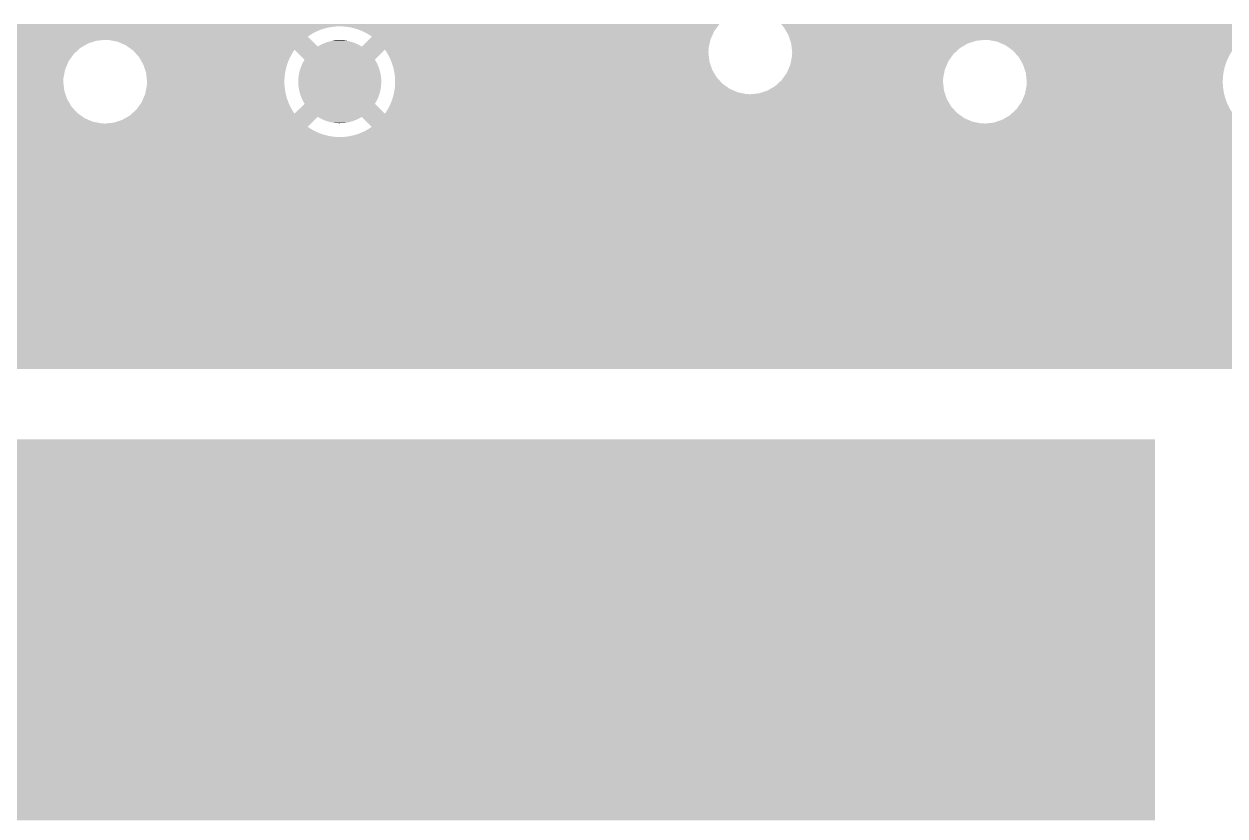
# Model space of a CAD drawing. Extents: x 295 to 953, y 10 to 290.
# Drawn here: x 631.33 to 661.24, y 239.35 to 259.08 of the extents above; entities that cross this region are included whole.
import ezdxf

# ---------------------------------------------------------------- set-up
doc = ezdxf.new("R2010")
doc.units = 0
doc.header["$LTSCALE"] = 5
doc.header["$MEASUREMENT"] = 0
doc.layers.add('PWR', color=7, linetype='CONTINUOUS')

msp = doc.modelspace()

# ---------------------------------------------------------------- linework, layer by layer
at = {"layer": 'PWR'}
for points in [[(585.191, 259.078), (585.191, 259.079), (648.648, 259.078), (648.648, 259.079)], [(585.239, 259.02), (585.191, 259.078), (648.605, 259.02), (648.648, 259.078)], [(617.333, 259.019), (617.253, 259.02), (639.151, 259.019), (639.16, 259.02)], [(617.391, 259.016), (617.333, 259.019), (639.08, 259.016), (639.151, 259.019)], [(617.413, 259.014), (617.391, 259.016), (639.067, 259.014), (639.08, 259.016)], [(617.474, 259.007), (617.413, 259.014), (639, 259.007), (639.067, 259.014)], [(617.493, 259.004), (617.474, 259.007), (638.987, 259.004), (639, 259.007)], [(617.554, 258.993), (617.493, 259.004), (638.921, 258.993), (638.987, 259.004)], [(639.241, 259.019), (639.16, 259.02), (648.605, 259.019), (648.605, 259.02)], [(639.321, 259.014), (639.241, 259.019), (648.601, 259.014), (648.605, 259.019)], [(639.4, 259.004), (639.321, 259.014), (648.594, 259.004), (648.601, 259.014)], [(639.479, 258.99), (639.4, 259.004), (648.583, 258.99), (648.594, 259.004)], [(650.183, 259.078), (650.184, 259.079), (680.779, 259.078), (680.779, 259.079)], [(650.231, 259.02), (650.183, 259.078), (680.736, 259.02), (680.779, 259.078)], [(650.234, 259.016), (650.231, 259.02), (662.448, 259.016), (662.528, 259.02)], [(650.242, 259.007), (650.234, 259.016), (662.368, 259.007), (662.448, 259.016)], [(650.253, 258.993), (650.242, 259.007), (662.289, 258.993), (662.368, 259.007)], [(617.572, 258.99), (617.554, 258.993), (638.907, 258.99), (638.921, 258.993)], [(617.633, 258.975), (617.572, 258.99), (638.843, 258.975), (638.907, 258.99)], [(617.65, 258.971), (617.633, 258.975), (638.829, 258.971), (638.843, 258.975)], [(617.71, 258.953), (617.65, 258.971), (638.766, 258.953), (638.829, 258.971)], [(617.727, 258.948), (617.71, 258.953), (638.752, 258.948), (638.766, 258.953)], [(617.786, 258.926), (617.727, 258.948), (638.69, 258.926), (638.752, 258.948)], [(617.802, 258.92), (617.786, 258.926), (638.676, 258.92), (638.69, 258.926)], [(617.86, 258.894), (617.802, 258.92), (638.617, 258.894), (638.676, 258.92)], [(617.875, 258.887), (617.86, 258.894), (638.603, 258.887), (638.617, 258.894)], [(617.932, 258.859), (617.875, 258.887), (638.545, 258.859), (638.603, 258.887)], [(617.947, 258.851), (617.932, 258.859), (638.531, 258.851), (638.545, 258.859)], [(618.001, 258.819), (617.947, 258.851), (638.475, 258.819), (638.531, 258.851)], [(618.016, 258.81), (618.001, 258.819), (638.462, 258.81), (638.475, 258.819)], [(618.001, 258.684), (618.083, 258.766), (638.476, 258.684), (638.394, 258.766)], [(618.069, 258.775), (618.016, 258.81), (638.408, 258.775), (638.462, 258.81)], [(618.083, 258.766), (618.069, 258.775), (638.394, 258.766), (638.408, 258.775)], [(639.557, 258.971), (639.479, 258.99), (648.569, 258.971), (648.583, 258.99)], [(639.634, 258.948), (639.557, 258.971), (648.552, 258.948), (648.569, 258.971)], [(639.709, 258.92), (639.634, 258.948), (648.531, 258.92), (648.552, 258.948)], [(639.752, 258.901), (639.709, 258.92), (648.517, 258.901), (648.531, 258.92)], [(639.742, 258.517), (639.924, 258.7), (648.386, 258.517), (648.426, 258.7)], [(639.783, 258.887), (639.752, 258.901), (648.511, 258.887), (648.517, 258.901)], [(639.854, 258.851), (639.783, 258.887), (648.495, 258.851), (648.511, 258.887)], [(639.924, 258.81), (639.854, 258.851), (648.476, 258.81), (648.495, 258.851)], [(639.99, 258.766), (639.924, 258.81), (648.456, 258.766), (648.476, 258.81)], [(639.924, 258.7), (639.99, 258.766), (648.426, 258.7), (648.456, 258.766)], [(650.255, 258.991), (650.253, 258.993), (662.278, 258.991), (662.289, 258.993)], [(650.264, 258.975), (650.255, 258.991), (662.211, 258.975), (662.278, 258.991)], [(650.277, 258.953), (650.264, 258.975), (662.134, 258.953), (662.211, 258.975)], [(650.293, 258.926), (650.277, 258.953), (662.058, 258.926), (662.134, 258.953)], [(650.312, 258.894), (650.293, 258.926), (661.985, 258.894), (662.058, 258.926)], [(650.332, 258.859), (650.312, 258.894), (661.913, 258.859), (661.985, 258.894)], [(650.356, 258.819), (650.332, 258.859), (661.843, 258.819), (661.913, 258.859)], [(650.366, 258.8), (650.356, 258.819), (661.814, 258.8), (661.843, 258.819)], [(650.375, 258.775), (650.366, 258.8), (661.776, 258.775), (661.814, 258.8)], [(650.378, 258.766), (650.375, 258.775), (661.762, 258.766), (661.776, 258.775)], [(650.405, 258.684), (650.378, 258.766), (661.844, 258.684), (661.762, 258.766)], [(627.6, 258.68), (627.508, 258.684), (633.312, 258.68), (633.35, 258.684)], [(627.698, 258.661), (627.6, 258.68), (633.131, 258.661), (633.312, 258.68)], [(627.816, 258.638), (627.698, 258.661), (633.06, 258.638), (633.131, 258.661)], [(627.923, 258.592), (627.816, 258.638), (632.922, 258.592), (633.06, 258.638)], [(628.019, 258.551), (627.923, 258.592), (632.851, 258.551), (632.922, 258.592)], [(628.117, 258.481), (628.019, 258.551), (632.731, 258.481), (632.851, 258.551)], [(628.199, 258.423), (628.117, 258.481), (632.668, 258.423), (632.731, 258.481)], [(628.282, 258.332), (628.199, 258.423), (632.569, 258.332), (632.668, 258.423)], [(633.442, 258.68), (633.35, 258.684), (638.48, 258.68), (638.476, 258.684)], [(633.658, 258.638), (633.442, 258.68), (638.522, 258.638), (638.48, 258.68)], [(633.861, 258.551), (633.658, 258.638), (638.609, 258.551), (638.522, 258.638)], [(633.908, 258.517), (633.861, 258.551), (638.643, 258.517), (638.609, 258.551)], [(633.954, 258.485), (633.908, 258.517), (648.379, 258.485), (648.386, 258.517)], [(634.018, 258.439), (633.954, 258.485), (648.377, 258.439), (648.379, 258.485)], [(634.041, 258.423), (634.018, 258.439), (638.057, 258.423), (638.068, 258.439)], [(634.087, 258.373), (634.041, 258.423), (638.023, 258.373), (638.057, 258.423)], [(638.316, 258.191), (638.068, 258.439), (640.068, 258.191), (640.317, 258.439)], [(638.643, 258.517), (638.683, 258.541), (639.742, 258.517), (639.701, 258.541)], [(638.683, 258.541), (638.704, 258.552), (639.701, 258.541), (639.682, 258.552)], [(638.704, 258.552), (638.744, 258.573), (639.682, 258.552), (639.639, 258.573)], [(638.744, 258.573), (638.766, 258.583), (639.639, 258.573), (639.619, 258.583)], [(638.766, 258.583), (638.808, 258.601), (639.619, 258.583), (639.575, 258.601)], [(638.808, 258.601), (638.831, 258.61), (639.575, 258.601), (639.555, 258.61)], [(638.831, 258.61), (638.873, 258.625), (639.555, 258.61), (639.51, 258.625)], [(638.873, 258.625), (638.897, 258.632), (639.51, 258.625), (639.489, 258.632)], [(638.897, 258.632), (638.94, 258.644), (639.489, 258.632), (639.443, 258.644)], [(638.94, 258.644), (638.965, 258.65), (639.443, 258.644), (639.422, 258.65)], [(638.965, 258.65), (639.008, 258.659), (639.422, 258.65), (639.374, 258.659)], [(639.008, 258.659), (639.034, 258.663), (639.374, 258.659), (639.354, 258.663)], [(639.034, 258.663), (639.077, 258.669), (639.354, 258.663), (639.304, 258.669)], [(639.077, 258.669), (639.106, 258.671), (639.304, 258.669), (639.285, 258.671)], [(639.106, 258.671), (639.146, 258.674), (639.285, 258.671), (639.229, 258.674)], [(639.146, 258.674), (639.216, 258.675), (639.229, 258.674), (639.216, 258.675)], [(640.344, 258.4), (640.317, 258.439), (648.375, 258.4), (648.377, 258.439)], [(640.361, 258.372), (640.344, 258.4), (648.373, 258.372), (648.375, 258.4)], [(650.412, 258.661), (650.405, 258.684), (655.039, 258.661), (655.258, 258.684)], [(650.435, 258.592), (650.412, 258.661), (654.829, 258.592), (655.039, 258.661)], [(650.435, 258.591), (650.435, 258.592), (654.827, 258.591), (654.829, 258.592)], [(650.447, 258.481), (650.435, 258.591), (654.639, 258.481), (654.827, 258.591)], [(650.459, 258.372), (650.447, 258.481), (654.52, 258.372), (654.639, 258.481)], [(655.35, 258.68), (655.258, 258.684), (661.848, 258.68), (661.844, 258.684)], [(655.566, 258.638), (655.35, 258.68), (661.89, 258.638), (661.848, 258.68)], [(655.768, 258.551), (655.566, 258.638), (661.977, 258.551), (661.89, 258.638)], [(655.815, 258.517), (655.768, 258.551), (662.011, 258.517), (661.977, 258.551)], [(655.845, 258.497), (655.815, 258.517), (673.174, 258.497), (673.233, 258.517)], [(655.882, 258.47), (655.845, 258.497), (673.114, 258.47), (673.174, 258.497)], [(655.925, 258.44), (655.882, 258.47), (673.056, 258.44), (673.114, 258.47)], [(655.925, 258.439), (655.925, 258.44), (673.056, 258.439), (673.056, 258.44)], [(655.948, 258.423), (655.925, 258.439), (661.425, 258.423), (661.436, 258.439)], [(655.994, 258.373), (655.948, 258.423), (661.391, 258.373), (661.425, 258.423)], [(628.348, 258.26), (628.282, 258.332), (632.518, 258.26), (632.569, 258.332)], [(628.411, 258.152), (628.348, 258.26), (632.441, 258.152), (632.518, 258.26)], [(628.459, 258.07), (628.411, 258.152), (632.406, 258.07), (632.441, 258.152)], [(634.15, 258.303), (634.087, 258.373), (637.983, 258.303), (638.023, 258.373)], [(634.19, 258.26), (634.15, 258.303), (637.961, 258.26), (637.983, 258.303)], [(634.206, 258.232), (634.19, 258.26), (637.946, 258.232), (637.961, 258.26)], [(634.249, 258.158), (634.206, 258.232), (637.914, 258.158), (637.946, 258.232)], [(634.293, 258.083), (634.249, 258.158), (637.886, 258.083), (637.914, 258.158)], [(638.251, 258.069), (638.271, 258.11), (640.133, 258.069), (640.114, 258.11)], [(638.271, 258.11), (638.281, 258.131), (640.114, 258.11), (640.103, 258.131)], [(638.281, 258.131), (638.305, 258.171), (640.103, 258.131), (640.08, 258.171)], [(638.305, 258.171), (638.316, 258.191), (640.08, 258.171), (640.068, 258.191)], [(640.386, 258.331), (640.361, 258.372), (648.377, 258.331), (648.373, 258.372)], [(640.424, 258.261), (640.386, 258.331), (648.385, 258.261), (648.377, 258.331)], [(640.458, 258.188), (640.424, 258.261), (648.393, 258.188), (648.385, 258.261)], [(640.472, 258.153), (640.458, 258.188), (648.396, 258.153), (648.393, 258.188)], [(640.488, 258.113), (640.472, 258.153), (648.409, 258.113), (648.396, 258.153)], [(640.513, 258.037), (640.488, 258.113), (648.434, 258.037), (648.409, 258.113)], [(650.412, 258.064), (650.429, 258.152), (654.311, 258.064), (654.349, 258.152)], [(650.429, 258.152), (650.455, 258.28), (654.349, 258.152), (654.439, 258.28)], [(650.455, 258.28), (650.457, 258.332), (654.439, 258.28), (654.476, 258.332)], [(650.457, 258.332), (650.459, 258.372), (654.476, 258.332), (654.52, 258.372)], [(656.058, 258.303), (655.994, 258.373), (661.351, 258.303), (661.391, 258.373)], [(656.097, 258.26), (656.058, 258.303), (661.329, 258.26), (661.351, 258.303)], [(656.114, 258.232), (656.097, 258.26), (661.314, 258.232), (661.329, 258.26)], [(656.157, 258.158), (656.114, 258.232), (661.282, 258.158), (661.314, 258.232)], [(656.201, 258.083), (656.157, 258.158), (661.254, 258.083), (661.282, 258.158)], [(628.499, 257.95), (628.459, 258.07), (632.354, 257.95), (632.406, 258.07)], [(628.528, 257.861), (628.499, 257.95), (632.337, 257.861), (632.354, 257.95)], [(628.541, 257.733), (628.528, 257.861), (632.312, 257.733), (632.337, 257.861)], [(634.301, 258.07), (634.293, 258.083), (637.882, 258.07), (637.886, 258.083)], [(634.322, 258.006), (634.301, 258.07), (637.863, 258.006), (637.882, 258.07)], [(634.348, 257.928), (634.322, 258.006), (637.844, 257.928), (637.863, 258.006)], [(634.37, 257.861), (634.348, 257.928), (637.831, 257.861), (637.844, 257.928)], [(634.371, 257.85), (634.37, 257.861), (637.829, 257.85), (637.831, 257.861)], [(634.379, 257.77), (634.371, 257.85), (637.82, 257.77), (637.829, 257.85)], [(638.168, 257.78), (638.171, 257.803), (640.217, 257.78), (640.213, 257.803)], [(638.171, 257.803), (638.18, 257.849), (640.213, 257.803), (640.205, 257.849)], [(638.18, 257.849), (638.184, 257.871), (640.205, 257.849), (640.2, 257.871)], [(638.184, 257.871), (638.196, 257.916), (640.2, 257.871), (640.189, 257.916)], [(638.196, 257.916), (638.202, 257.939), (640.189, 257.916), (640.182, 257.939)], [(638.202, 257.939), (638.217, 257.983), (640.182, 257.939), (640.168, 257.983)], [(638.217, 257.983), (638.224, 258.004), (640.168, 257.983), (640.16, 258.004)], [(638.224, 258.004), (638.242, 258.047), (640.16, 258.004), (640.143, 258.047)], [(638.242, 258.047), (638.251, 258.069), (640.143, 258.047), (640.133, 258.069)], [(640.534, 257.96), (640.513, 258.037), (648.46, 257.96), (648.434, 258.037)], [(640.537, 257.943), (640.534, 257.96), (648.465, 257.943), (648.46, 257.96)], [(640.55, 257.881), (640.537, 257.943), (648.501, 257.881), (648.465, 257.943)], [(640.562, 257.802), (640.55, 257.881), (648.548, 257.802), (648.501, 257.881)], [(640.566, 257.753), (640.562, 257.802), (648.577, 257.753), (648.548, 257.802)], [(650.234, 257.733), (650.325, 257.861), (654.219, 257.733), (654.244, 257.861)], [(650.325, 257.861), (650.363, 257.95), (654.244, 257.861), (654.262, 257.95)], [(650.363, 257.95), (650.412, 258.064), (654.262, 257.95), (654.311, 258.064)], [(656.208, 258.07), (656.201, 258.083), (661.25, 258.07), (661.254, 258.083)], [(656.229, 258.006), (656.208, 258.07), (661.231, 258.006), (661.25, 258.07)], [(656.255, 257.928), (656.229, 258.006), (661.212, 257.928), (661.231, 258.006)], [(656.277, 257.861), (656.255, 257.928), (661.199, 257.861), (661.212, 257.928)], [(656.278, 257.85), (656.277, 257.861), (661.197, 257.85), (661.199, 257.861)], [(656.287, 257.77), (656.278, 257.85), (661.188, 257.77), (661.197, 257.85)], [(628.522, 257.422), (628.547, 257.55), (632.331, 257.422), (632.317, 257.55)], [(628.551, 257.641), (628.541, 257.733), (632.308, 257.641), (632.312, 257.733)], [(628.547, 257.55), (628.551, 257.641), (632.317, 257.55), (632.308, 257.641)], [(634.369, 257.45), (634.385, 257.529), (637.827, 257.45), (637.818, 257.529)], [(634.388, 257.69), (634.379, 257.77), (637.814, 257.69), (637.82, 257.77)], [(634.385, 257.529), (634.389, 257.55), (637.818, 257.529), (637.817, 257.55)], [(634.393, 257.641), (634.388, 257.69), (637.814, 257.641), (637.814, 257.69)], [(634.389, 257.55), (634.392, 257.609), (637.817, 257.55), (637.814, 257.609)], [(634.392, 257.609), (634.393, 257.641), (637.814, 257.609), (637.814, 257.641)], [(638.158, 257.641), (638.159, 257.665), (640.226, 257.641), (640.226, 257.665)], [(638.159, 257.618), (638.158, 257.641), (640.226, 257.618), (640.226, 257.641)], [(638.159, 257.665), (638.161, 257.711), (640.226, 257.665), (640.224, 257.711)], [(638.161, 257.572), (638.159, 257.618), (640.223, 257.572), (640.226, 257.618)], [(638.161, 257.711), (638.162, 257.734), (640.224, 257.711), (640.222, 257.734)], [(638.163, 257.549), (638.161, 257.572), (640.222, 257.549), (640.223, 257.572)], [(638.162, 257.734), (638.168, 257.78), (640.222, 257.734), (640.217, 257.78)], [(638.168, 257.503), (638.163, 257.549), (640.216, 257.503), (640.222, 257.549)], [(638.172, 257.48), (638.168, 257.503), (640.214, 257.48), (640.216, 257.503)], [(640.559, 257.463), (640.565, 257.513), (648.905, 257.463), (648.834, 257.513)], [(640.565, 257.513), (640.57, 257.59), (648.834, 257.513), (648.725, 257.59)], [(640.569, 257.722), (640.566, 257.753), (648.605, 257.722), (648.577, 257.753)], [(640.571, 257.641), (640.569, 257.722), (648.678, 257.641), (648.605, 257.722)], [(640.57, 257.593), (640.571, 257.641), (648.723, 257.593), (648.678, 257.641)], [(640.57, 257.59), (640.57, 257.593), (648.725, 257.59), (648.723, 257.593)], [(649.846, 257.422), (650.035, 257.532), (654.238, 257.422), (654.227, 257.532)], [(650.035, 257.532), (650.154, 257.641), (654.227, 257.532), (654.215, 257.641)], [(650.154, 257.641), (650.197, 257.681), (654.215, 257.641), (654.217, 257.681)], [(650.197, 257.681), (650.234, 257.733), (654.217, 257.681), (654.219, 257.733)], [(656.277, 257.45), (656.293, 257.529), (661.195, 257.45), (661.186, 257.529)], [(656.295, 257.69), (656.287, 257.77), (661.182, 257.69), (661.188, 257.77)], [(656.293, 257.529), (656.297, 257.55), (661.186, 257.529), (661.185, 257.55)], [(656.301, 257.641), (656.295, 257.69), (661.182, 257.641), (661.182, 257.69)], [(656.297, 257.55), (656.299, 257.609), (661.185, 257.55), (661.182, 257.609)], [(656.299, 257.609), (656.301, 257.641), (661.182, 257.609), (661.182, 257.641)], [(628.417, 257.131), (628.453, 257.213), (632.448, 257.131), (632.4, 257.213)], [(628.453, 257.213), (628.505, 257.333), (632.4, 257.213), (632.36, 257.333)], [(628.505, 257.333), (628.522, 257.422), (632.36, 257.333), (632.331, 257.422)], [(634.263, 257.14), (634.296, 257.215), (637.908, 257.14), (637.881, 257.215)], [(634.296, 257.215), (634.329, 257.292), (637.881, 257.215), (637.859, 257.292)], [(634.329, 257.292), (634.347, 257.333), (637.859, 257.292), (637.849, 257.333)], [(634.347, 257.333), (634.354, 257.37), (637.849, 257.333), (637.841, 257.37)], [(634.354, 257.37), (634.369, 257.45), (637.841, 257.37), (637.827, 257.45)], [(638.179, 257.434), (638.172, 257.48), (640.205, 257.434), (640.214, 257.48)], [(638.185, 257.412), (638.179, 257.434), (640.2, 257.412), (640.205, 257.434)], [(638.195, 257.367), (638.185, 257.412), (640.189, 257.367), (640.2, 257.412)], [(638.202, 257.344), (638.195, 257.367), (640.183, 257.344), (640.189, 257.367)], [(638.216, 257.3), (638.202, 257.344), (640.168, 257.3), (640.183, 257.344)], [(638.225, 257.279), (638.216, 257.3), (640.161, 257.279), (640.168, 257.3)], [(638.241, 257.236), (638.225, 257.279), (640.143, 257.236), (640.161, 257.279)], [(638.251, 257.214), (638.241, 257.236), (640.134, 257.214), (640.143, 257.236)], [(638.271, 257.173), (638.251, 257.214), (640.113, 257.173), (640.134, 257.214)], [(640.498, 257.2), (640.502, 257.213), (654.315, 257.2), (654.307, 257.213)], [(640.502, 257.213), (640.522, 257.277), (654.307, 257.213), (654.286, 257.277)], [(640.522, 257.277), (640.535, 257.329), (654.286, 257.277), (654.269, 257.329)], [(640.535, 257.329), (640.536, 257.333), (649.416, 257.329), (649.324, 257.333)], [(640.536, 257.333), (640.541, 257.355), (649.324, 257.333), (649.214, 257.355)], [(640.541, 257.355), (640.545, 257.376), (649.214, 257.355), (649.108, 257.376)], [(640.545, 257.376), (640.555, 257.433), (649.108, 257.376), (648.973, 257.433)], [(640.555, 257.433), (640.559, 257.463), (648.973, 257.433), (648.905, 257.463)], [(649.416, 257.329), (649.635, 257.352), (654.269, 257.329), (654.261, 257.352)], [(649.635, 257.352), (649.844, 257.421), (654.261, 257.352), (654.239, 257.421)], [(649.844, 257.421), (649.846, 257.422), (654.239, 257.421), (654.238, 257.422)], [(656.171, 257.14), (656.203, 257.215), (661.276, 257.14), (661.249, 257.215)], [(656.203, 257.215), (656.236, 257.292), (661.249, 257.215), (661.227, 257.292)], [(656.236, 257.292), (656.254, 257.333), (661.227, 257.292), (661.217, 257.333)], [(656.254, 257.333), (656.261, 257.37), (661.217, 257.333), (661.209, 257.37)], [(656.261, 257.37), (656.277, 257.45), (661.209, 257.37), (661.195, 257.45)], [(628.19, 256.86), (628.29, 256.951), (632.66, 256.86), (632.576, 256.951)], [(628.29, 256.951), (628.341, 257.023), (632.576, 256.951), (632.511, 257.023)], [(628.341, 257.023), (628.417, 257.131), (632.511, 257.023), (632.448, 257.131)], [(634.029, 256.857), (634.102, 256.924), (638.059, 256.857), (638.015, 256.924)], [(634.102, 256.924), (634.132, 256.951), (638.015, 256.924), (638, 256.951)], [(634.132, 256.951), (634.162, 256.994), (638, 256.951), (637.975, 256.994)], [(634.162, 256.994), (634.213, 257.066), (637.975, 256.994), (637.94, 257.066)], [(634.213, 257.066), (634.259, 257.131), (637.94, 257.066), (637.912, 257.131)], [(634.259, 257.131), (634.263, 257.14), (637.912, 257.131), (637.908, 257.14)], [(638.068, 256.844), (638.316, 257.092), (640.317, 256.844), (640.068, 257.092)], [(638.282, 257.152), (638.271, 257.173), (640.103, 257.152), (640.113, 257.173)], [(638.304, 257.112), (638.282, 257.152), (640.08, 257.112), (640.103, 257.152)], [(638.316, 257.092), (638.304, 257.112), (640.068, 257.092), (640.08, 257.112)], [(640.328, 256.86), (640.361, 256.91), (654.567, 256.86), (654.521, 256.91)], [(640.361, 256.91), (640.402, 256.98), (654.521, 256.91), (654.458, 256.98)], [(640.402, 256.98), (640.424, 257.023), (654.458, 256.98), (654.419, 257.023)], [(640.424, 257.023), (640.438, 257.051), (654.419, 257.023), (654.402, 257.051)], [(640.438, 257.051), (640.47, 257.125), (654.402, 257.051), (654.359, 257.125)], [(640.47, 257.125), (640.498, 257.2), (654.359, 257.125), (654.315, 257.2)], [(655.936, 256.857), (656.01, 256.924), (661.427, 256.857), (661.383, 256.924)], [(656.01, 256.924), (656.039, 256.951), (661.383, 256.924), (661.368, 256.951)], [(656.039, 256.951), (656.07, 256.994), (661.368, 256.951), (661.343, 256.994)], [(656.07, 256.994), (656.121, 257.066), (661.343, 256.994), (661.308, 257.066)], [(656.121, 257.066), (656.167, 257.131), (661.308, 257.066), (661.28, 257.131)], [(656.167, 257.131), (656.171, 257.14), (661.28, 257.131), (661.276, 257.14)], [(627.546, 256.603), (627.728, 256.622), (633.258, 256.603), (633.161, 256.622)], [(627.728, 256.622), (627.798, 256.645), (633.161, 256.622), (633.042, 256.645)], [(627.798, 256.645), (627.937, 256.691), (633.042, 256.645), (632.936, 256.691)], [(627.937, 256.691), (628.008, 256.732), (632.936, 256.691), (632.84, 256.732)], [(628.008, 256.732), (628.127, 256.802), (632.84, 256.732), (632.741, 256.802)], [(628.127, 256.802), (628.19, 256.86), (632.741, 256.802), (632.66, 256.86)], [(633.35, 256.599), (633.57, 256.622), (638.476, 256.599), (638.499, 256.622)], [(633.57, 256.622), (633.779, 256.691), (638.499, 256.622), (638.568, 256.691)], [(633.779, 256.691), (633.907, 256.766), (638.568, 256.691), (638.643, 256.766)], [(633.907, 256.766), (633.969, 256.802), (654.7, 256.766), (654.649, 256.802)], [(633.969, 256.802), (634.014, 256.844), (654.649, 256.802), (654.591, 256.844)], [(634.014, 256.844), (634.029, 256.857), (638.068, 256.844), (638.059, 256.857)], [(638.684, 256.742), (638.643, 256.766), (639.702, 256.742), (639.742, 256.766)], [(638.703, 256.731), (638.684, 256.742), (639.681, 256.731), (639.702, 256.742)], [(638.745, 256.71), (638.703, 256.731), (639.64, 256.71), (639.681, 256.731)], [(638.765, 256.7), (638.745, 256.71), (639.618, 256.7), (639.64, 256.71)], [(638.809, 256.682), (638.765, 256.7), (639.577, 256.682), (639.618, 256.7)], [(638.829, 256.673), (638.809, 256.682), (639.554, 256.673), (639.577, 256.682)], [(638.875, 256.658), (638.829, 256.673), (639.511, 256.658), (639.554, 256.673)], [(638.895, 256.651), (638.875, 256.658), (639.488, 256.651), (639.511, 256.658)], [(638.942, 256.639), (638.895, 256.651), (639.445, 256.639), (639.488, 256.651)], [(638.962, 256.633), (638.942, 256.639), (639.42, 256.633), (639.445, 256.639)], [(639.011, 256.624), (638.962, 256.633), (639.377, 256.624), (639.42, 256.633)], [(639.031, 256.62), (639.011, 256.624), (639.35, 256.62), (639.377, 256.624)], [(639.081, 256.614), (639.031, 256.62), (639.308, 256.614), (639.35, 256.62)], [(639.1, 256.612), (639.081, 256.614), (639.278, 256.612), (639.308, 256.614)], [(639.155, 256.609), (639.1, 256.612), (639.239, 256.609), (639.278, 256.612)], [(639.169, 256.608), (639.155, 256.609), (639.169, 256.608), (639.239, 256.609)], [(639.775, 256.732), (639.742, 256.766), (654.747, 256.732), (654.7, 256.766)], [(639.862, 256.645), (639.775, 256.732), (654.95, 256.645), (654.747, 256.732)], [(639.905, 256.603), (639.862, 256.645), (655.166, 256.603), (654.95, 256.645)], [(640.317, 256.844), (640.328, 256.86), (654.591, 256.844), (654.567, 256.86)], [(655.258, 256.599), (655.477, 256.622), (661.844, 256.599), (661.867, 256.622)], [(655.477, 256.622), (655.686, 256.691), (661.867, 256.622), (661.936, 256.691)], [(655.686, 256.691), (655.814, 256.766), (661.936, 256.691), (662.011, 256.766)], [(655.814, 256.766), (655.826, 256.772), (673.234, 256.766), (673.212, 256.772)], [(655.826, 256.772), (655.866, 256.796), (673.212, 256.772), (673.151, 256.796)], [(655.866, 256.796), (655.877, 256.802), (673.151, 256.796), (673.138, 256.802)], [(655.877, 256.802), (655.901, 256.824), (673.138, 256.802), (673.092, 256.824)], [(655.901, 256.824), (655.922, 256.844), (673.092, 256.824), (673.057, 256.844)], [(655.922, 256.844), (655.936, 256.857), (661.436, 256.844), (661.427, 256.857)], [(617.57, 256.293), (617.634, 256.308), (638.905, 256.293), (638.845, 256.308)], [(617.634, 256.308), (617.648, 256.312), (638.845, 256.308), (638.827, 256.312)], [(617.648, 256.312), (617.711, 256.33), (638.827, 256.312), (638.767, 256.33)], [(617.711, 256.33), (617.725, 256.335), (638.767, 256.33), (638.751, 256.335)], [(617.725, 256.335), (617.787, 256.357), (638.751, 256.335), (638.692, 256.357)], [(617.787, 256.357), (617.801, 256.363), (638.692, 256.357), (638.675, 256.363)], [(617.801, 256.363), (617.861, 256.389), (638.675, 256.363), (638.618, 256.389)], [(617.861, 256.389), (617.874, 256.396), (638.618, 256.389), (638.602, 256.396)], [(617.874, 256.396), (617.932, 256.424), (638.602, 256.396), (638.545, 256.424)], [(617.932, 256.424), (617.946, 256.432), (638.545, 256.424), (638.53, 256.432)], [(617.946, 256.432), (618.002, 256.464), (638.53, 256.432), (638.476, 256.464)], [(618.083, 256.517), (618.001, 256.599), (638.394, 256.517), (638.476, 256.599)], [(618.002, 256.464), (618.015, 256.473), (638.476, 256.464), (638.461, 256.473)], [(618.015, 256.473), (618.069, 256.508), (638.461, 256.473), (638.408, 256.508)], [(618.069, 256.508), (618.083, 256.517), (638.408, 256.508), (638.394, 256.517)], [(627.508, 256.599), (627.546, 256.603), (633.35, 256.599), (633.258, 256.603)], [(639.478, 256.293), (639.542, 256.308), (662.273, 256.293), (662.213, 256.308)], [(639.542, 256.308), (639.556, 256.312), (662.213, 256.308), (662.195, 256.312)], [(639.556, 256.312), (639.619, 256.33), (662.195, 256.312), (662.135, 256.33)], [(639.619, 256.33), (639.633, 256.335), (662.135, 256.33), (662.119, 256.335)], [(639.633, 256.335), (639.694, 256.357), (662.119, 256.335), (662.06, 256.357)], [(639.694, 256.357), (639.708, 256.363), (662.06, 256.357), (662.043, 256.363)], [(639.708, 256.363), (639.768, 256.389), (662.043, 256.363), (661.986, 256.389)], [(639.768, 256.389), (639.782, 256.396), (661.986, 256.389), (661.97, 256.396)], [(639.782, 256.396), (639.84, 256.424), (661.97, 256.396), (661.913, 256.424)], [(639.84, 256.424), (639.853, 256.432), (661.913, 256.424), (661.898, 256.432)], [(639.853, 256.432), (639.91, 256.464), (661.898, 256.432), (661.844, 256.464)], [(639.909, 256.599), (639.905, 256.603), (655.258, 256.599), (655.166, 256.603)], [(639.99, 256.517), (639.909, 256.599), (661.762, 256.517), (661.844, 256.599)], [(639.91, 256.464), (639.923, 256.473), (661.844, 256.464), (661.829, 256.473)], [(639.923, 256.473), (639.977, 256.508), (661.829, 256.473), (661.776, 256.508)], [(639.977, 256.508), (639.99, 256.517), (661.776, 256.508), (661.762, 256.517)], [(602.434, 255.471), (601.64, 256.263), (844.393, 255.471), (844.393, 256.263)], [(617.317, 256.263), (617.326, 256.264), (639.224, 256.263), (639.144, 256.264)], [(617.326, 256.264), (617.397, 256.267), (639.144, 256.264), (639.086, 256.267)], [(617.397, 256.267), (617.41, 256.269), (639.086, 256.267), (639.064, 256.269)], [(617.41, 256.269), (617.477, 256.276), (639.064, 256.269), (639.003, 256.276)], [(617.477, 256.276), (617.491, 256.279), (639.003, 256.276), (638.984, 256.279)], [(617.491, 256.279), (617.556, 256.29), (638.984, 256.279), (638.923, 256.29)], [(617.556, 256.29), (617.57, 256.293), (638.923, 256.29), (638.905, 256.293)], [(639.224, 256.263), (639.233, 256.264), (662.592, 256.263), (662.512, 256.264)], [(639.233, 256.264), (639.304, 256.267), (662.512, 256.264), (662.454, 256.267)], [(639.304, 256.267), (639.317, 256.269), (662.454, 256.267), (662.432, 256.269)], [(639.317, 256.269), (639.384, 256.276), (662.432, 256.269), (662.371, 256.276)], [(639.384, 256.276), (639.398, 256.279), (662.371, 256.276), (662.352, 256.279)], [(639.398, 256.279), (639.463, 256.29), (662.352, 256.279), (662.291, 256.29)], [(639.463, 256.29), (639.478, 256.293), (662.291, 256.29), (662.273, 256.293)], [(607.883, 255.467), (607.792, 255.471), (844.393, 255.467), (844.393, 255.471)], [(608.1, 255.425), (607.883, 255.467), (844.393, 255.425), (844.393, 255.467)], [(608.302, 255.338), (608.1, 255.425), (844.393, 255.338), (844.393, 255.425)], [(608.482, 255.21), (608.302, 255.338), (844.393, 255.21), (844.393, 255.338)], [(608.631, 255.047), (608.482, 255.21), (844.393, 255.047), (844.393, 255.21)], [(608.742, 254.857), (608.631, 255.047), (844.393, 254.857), (844.393, 255.047)], [(608.811, 254.648), (608.742, 254.857), (844.393, 254.648), (844.393, 254.857)], [(608.834, 254.428), (608.811, 254.648), (844.393, 254.428), (844.393, 254.648)], [(608.806, 254.211), (608.819, 254.279), (685.5, 254.211), (685.709, 254.279)], [(608.819, 254.279), (608.824, 254.303), (685.709, 254.279), (685.928, 254.303)], [(608.824, 254.303), (608.83, 254.337), (844.393, 254.303), (844.393, 254.337)], [(608.83, 254.337), (608.834, 254.428), (844.393, 254.337), (844.393, 254.428)], [(608.596, 253.771), (608.701, 253.918), (685.019, 253.771), (685.124, 253.918)], [(608.701, 253.918), (608.715, 253.95), (685.124, 253.918), (685.147, 253.95)], [(608.715, 253.95), (608.779, 254.099), (685.147, 253.95), (685.309, 254.099)], [(608.779, 254.099), (608.788, 254.12), (685.309, 254.099), (685.345, 254.12)], [(608.788, 254.12), (608.806, 254.211), (685.345, 254.12), (685.5, 254.211)], [(608.41, 253.589), (608.573, 253.738), (684.941, 253.589), (685.005, 253.738)], [(608.573, 253.738), (608.596, 253.771), (685.005, 253.738), (685.019, 253.771)], [(604.556, 253.352), (604.522, 253.386), (684.89, 253.352), (684.896, 253.386)], [(604.648, 253.26), (604.556, 253.352), (684.886, 253.26), (684.89, 253.352)], [(607.792, 253.386), (608.011, 253.409), (684.896, 253.386), (684.901, 253.409)], [(608.011, 253.409), (608.22, 253.478), (684.901, 253.409), (684.914, 253.478)], [(608.22, 253.478), (608.375, 253.568), (684.914, 253.478), (684.932, 253.568)], [(608.375, 253.568), (608.41, 253.589), (684.932, 253.568), (684.941, 253.589)], [(604.868, 253.041), (604.648, 253.26), (684.909, 253.041), (684.886, 253.26)], [(605.077, 252.831), (604.868, 253.041), (684.978, 252.831), (684.909, 253.041)], [(605.268, 252.641), (605.077, 252.831), (685.089, 252.641), (684.978, 252.831)], [(605.431, 252.478), (605.268, 252.641), (685.238, 252.478), (685.089, 252.641)], [(605.49, 252.42), (605.431, 252.478), (685.321, 252.42), (685.238, 252.478)], [(605.491, 252.418), (605.49, 252.42), (685.323, 252.418), (685.321, 252.42)], [(605.558, 252.351), (605.491, 252.418), (685.418, 252.351), (685.323, 252.418)], [(605.645, 252.264), (605.558, 252.351), (685.62, 252.264), (685.418, 252.351)], [(605.687, 252.221), (605.645, 252.264), (685.836, 252.221), (685.62, 252.264)], [(605.691, 252.217), (605.687, 252.221), (685.928, 252.217), (685.836, 252.221)], [(605.801, 252.108), (605.691, 252.217), (779.134, 252.108), (779.181, 252.217)], [(606.016, 251.891), (605.801, 252.108), (779.092, 251.891), (779.134, 252.108)], [(606.108, 251.8), (606.016, 251.891), (779.088, 251.8), (779.092, 251.891)], [(606.326, 251.58), (606.108, 251.8), (779.111, 251.58), (779.088, 251.8)], [(606.535, 251.371), (606.326, 251.58), (779.18, 251.371), (779.111, 251.58)], [(606.725, 251.181), (606.535, 251.371), (779.291, 251.181), (779.18, 251.371)], [(606.887, 251.018), (606.725, 251.181), (779.44, 251.018), (779.291, 251.181)], [(607.014, 250.89), (606.887, 251.018), (779.62, 250.89), (779.44, 251.018)], [(607.101, 250.803), (607.014, 250.89), (779.822, 250.803), (779.62, 250.89)], [(607.126, 250.778), (607.101, 250.803), (779.949, 250.778), (779.822, 250.803)], [(607.168, 250.761), (607.126, 250.778), (780.039, 250.761), (779.95, 250.778)], [(607.126, 250.778), (607.126, 250.778), (779.95, 250.778), (779.949, 250.778)], [(607.178, 250.757), (607.168, 250.761), (780.131, 250.757), (780.039, 250.761)], [(607.835, 250.486), (607.178, 250.757), (807.522, 250.486), (807.457, 250.757)], [(607.837, 250.485), (607.835, 250.486), (807.521, 250.485), (807.522, 250.486)], [(572.155, 247.418), (572.155, 248.566), (659.493, 247.418), (659.493, 248.566)], [(606.331, 248.566), (606.55, 248.589), (659.493, 248.566), (659.493, 248.589)], [(606.55, 248.589), (606.76, 248.658), (659.493, 248.589), (659.493, 248.658)], [(606.76, 248.658), (606.886, 248.732), (659.493, 248.658), (659.493, 248.732)], [(572.155, 243.349), (572.155, 247.418), (659.493, 243.349), (659.493, 247.418)], [(606.423, 243.345), (606.331, 243.349), (659.493, 243.345), (659.493, 243.349)], [(606.639, 243.302), (606.423, 243.345), (659.493, 243.302), (659.493, 243.345)], [(606.842, 243.215), (606.639, 243.302), (659.493, 243.215), (659.493, 243.302)], [(607.021, 243.088), (606.842, 243.215), (659.493, 243.088), (659.493, 243.215)], [(607.17, 242.925), (607.021, 243.088), (659.493, 242.925), (659.493, 243.088)], [(607.282, 242.735), (607.17, 242.925), (659.493, 242.735), (659.493, 242.925)], [(607.351, 242.525), (607.282, 242.735), (659.493, 242.525), (659.493, 242.735)], [(607.374, 242.306), (607.351, 242.525), (659.493, 242.306), (659.493, 242.525)], [(607.37, 242.214), (607.374, 242.306), (659.493, 242.214), (659.493, 242.306)], [(607.24, 241.796), (607.327, 241.998), (659.493, 241.796), (659.493, 241.998)], [(607.327, 241.998), (607.37, 242.214), (659.493, 241.998), (659.493, 242.214)], [(607.113, 241.616), (607.24, 241.796), (659.493, 241.616), (659.493, 241.796)], [(606.55, 241.287), (606.76, 241.356), (659.493, 241.287), (659.493, 241.356)], [(606.76, 241.356), (606.95, 241.467), (659.493, 241.356), (659.493, 241.467)], [(606.95, 241.467), (607.113, 241.616), (659.493, 241.467), (659.493, 241.616)], [(572.155, 240.282), (572.155, 241.263), (659.493, 240.282), (659.493, 241.263)], [(606.331, 241.263), (606.55, 241.287), (659.493, 241.263), (659.493, 241.287)], [(573.416, 240.278), (573.324, 240.282), (659.493, 240.278), (659.493, 240.282)], [(573.632, 240.235), (573.416, 240.278), (659.493, 240.235), (659.493, 240.278)], [(573.834, 240.148), (573.632, 240.235), (659.493, 240.148), (659.493, 240.235)], [(574.014, 240.021), (573.834, 240.148), (659.493, 240.021), (659.493, 240.148)], [(574.163, 239.858), (574.014, 240.021), (659.493, 239.858), (659.493, 240.021)], [(574.274, 239.668), (574.163, 239.858), (659.493, 239.668), (659.493, 239.858)], [(574.343, 239.458), (574.274, 239.668), (659.493, 239.458), (659.493, 239.668)], [(574.367, 239.239), (574.343, 239.458), (659.493, 239.239), (659.493, 239.458)]]:
    msp.add_solid(points, dxfattribs=at)

doc.saveas('drawing.dxf')
